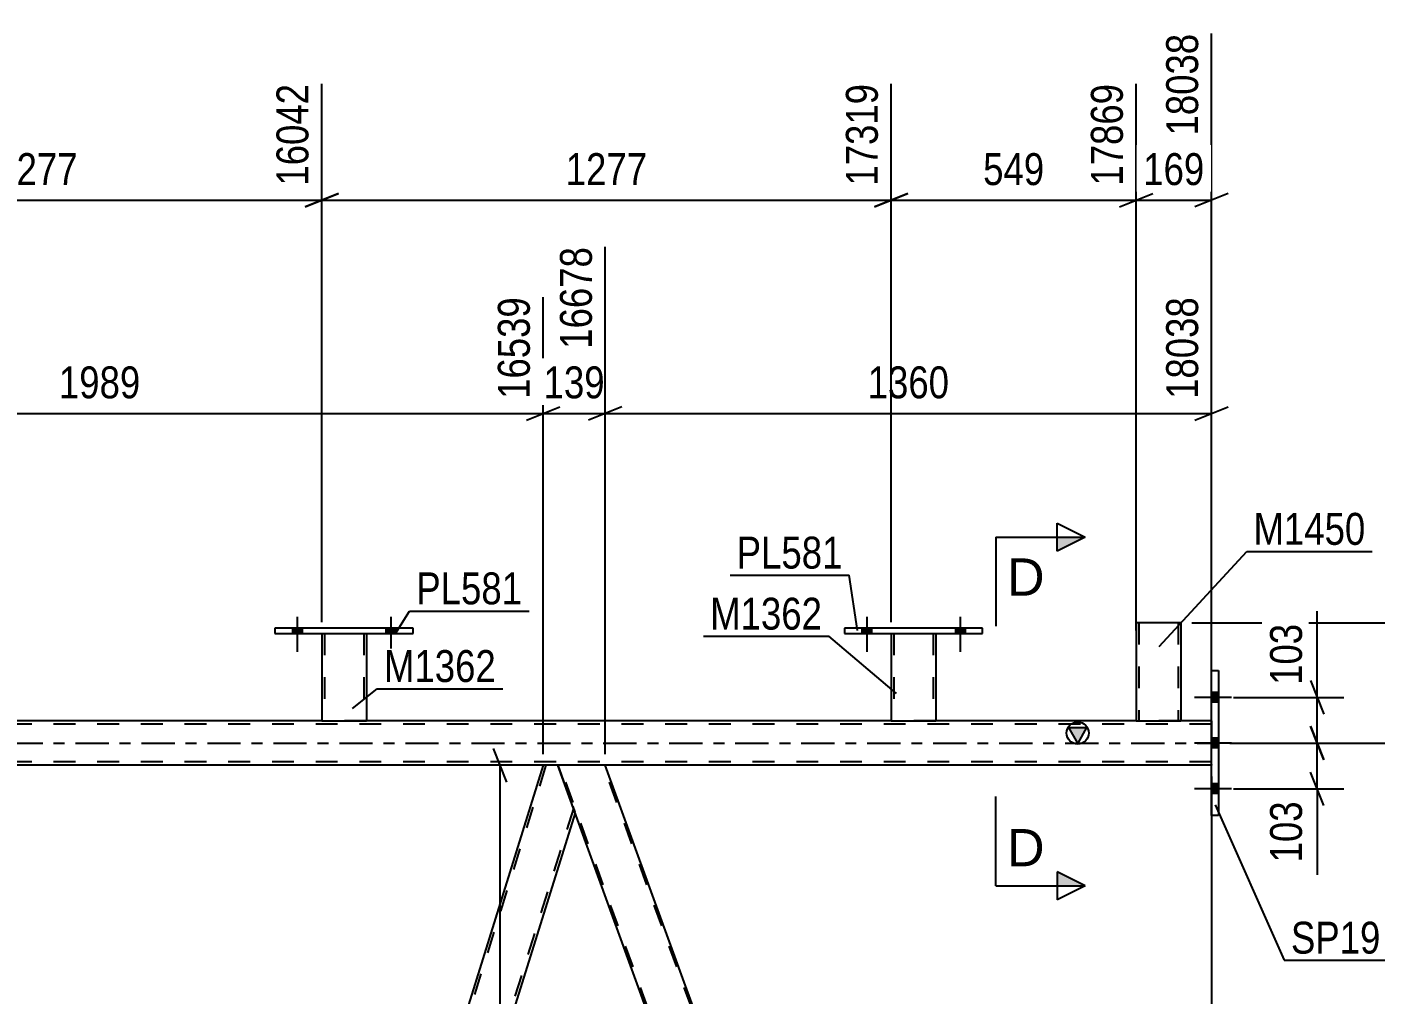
# Model space of a CAD drawing. Header units: millimetres. Extents: x 0 to 841, y 0 to 594.
# Drawn here: x 659.2 to 780.2, y 435.4 to 522.2 of the extents above; entities that cross this region are included whole.
import ezdxf

# ---------------------------------------------------------------- set-up
doc = ezdxf.new("R2010")
doc.units = ezdxf.units.MM
doc.linetypes.add('DXK_LINE_DOT2', pattern=[3.9198, 1.9599, -1.9599])
doc.linetypes.add('DXK_LINE_DOT3', pattern=[5.9187, 2.979, -0.9799, 0.9799, -0.9799])
doc.styles.add('Arial', font='ARIAL.TTF', dxfattribs={"height": 0.2})
doc.styles.add('Arial Narrow', font='ARIALN.TTF', dxfattribs={"height": 0.2})

# ---------------------------------------------------------------- blocks, each defined once
blk = doc.blocks.new('Part-814748613-3373 - 3007')
at = {"color": 2, "linetype": 'Continuous'}
for p, q in [((711.1, 455.94), (706.84, 455.94)), ((755.22, 334.72), (711.1, 455.94)), ((750.96, 334.72), (708.37, 451.73))]:
    blk.add_line(p, q, dxfattribs=at)
at = {"color": 7, "linetype": 'DXK_LINE_DOT2'}
for p, q in [((706.84, 455.94), (708.37, 451.73)), ((751.13, 334.72), (707.01, 455.94)), ((755.05, 334.72), (710.93, 455.94)), ((750.96, 334.72), (755.22, 334.72))]:
    blk.add_line(p, q, dxfattribs=at)
blk = doc.blocks.new('Part-814748613-3100 - 3007')
at = {"color": 2, "linetype": 'Continuous'}
for p, q in [((758.73, 468.74), (758.73, 459.94)), ((762.73, 468.74), (758.73, 468.74)), ((762.73, 468.74), (762.73, 459.94)), ((758.73, 459.94), (762.73, 459.94))]:
    blk.add_line(p, q, dxfattribs=at)
at = {"color": 7, "linetype": 'DXK_LINE_DOT2'}
for p, q in [((758.97, 468.74), (758.97, 459.94)), ((762.42, 468.74), (762.43, 468.74)), ((762.43, 468.74), (762.47, 468.74)), ((762.47, 468.74), (762.49, 468.74)), ((762.49, 468.74), (762.49, 459.94)), ((762.47, 459.94), (762.43, 459.94)), ((762.47, 459.94), (762.43, 459.94)), ((762.49, 459.94), (762.47, 459.94)), ((762.47, 459.94), (762.49, 459.94))]:
    blk.add_line(p, q, dxfattribs=at)
blk = doc.blocks.new('Bolt-814748613-3027 - 3007')
at = {"linetype": 'Continuous'}
for points in [[(683.03, 467.78), (683.91, 467.78), (683.91, 468.26), (683.03, 468.26)], [(691.43, 467.78), (692.31, 467.78), (692.31, 468.26), (691.43, 468.26)]]:
    blk.add_hatch(color=1, dxfattribs=at).paths.add_polyline_path(points)
at = {"color": 1, "linetype": 'Continuous'}
for p, q in [((683.47, 469.26), (683.47, 466.14)), ((691.87, 469.26), (691.87, 466.14)), ((683.03, 468.26), (683.03, 467.78)), ((683.91, 468.26), (683.91, 467.78)), ((691.43, 468.26), (691.43, 467.78)), ((692.31, 468.26), (692.31, 467.78))]:
    blk.add_line(p, q, dxfattribs=at)
blk = doc.blocks.new('Part-814748613-3075 - 3007')
at = {"color": 2, "linetype": 'Continuous'}
for p, q in [((681.47, 468.26), (681.47, 467.78)), ((693.87, 468.26), (681.47, 468.26)), ((693.87, 467.78), (693.87, 468.26)), ((681.47, 467.78), (693.87, 467.78))]:
    blk.add_line(p, q, dxfattribs=at)
blk = doc.blocks.new('Part-814748613-3070 - 3007')
at = {"color": 2, "linetype": 'Continuous'}
for p, q in [((685.67, 467.78), (685.67, 459.94)), ((689.67, 467.78), (689.67, 459.94)), ((685.67, 459.94), (689.67, 459.94))]:
    blk.add_line(p, q, dxfattribs=at)
at = {"color": 7, "linetype": 'DXK_LINE_DOT2'}
for p, q in [((685.67, 467.78), (689.67, 467.78)), ((685.67, 467.78), (685.67, 467.78)), ((685.67, 467.78), (685.67, 467.78)), ((685.91, 467.78), (685.91, 459.94)), ((689.43, 467.78), (689.43, 459.94)), ((689.67, 467.78), (689.67, 467.78)), ((689.67, 467.78), (689.67, 467.78)), ((689.37, 459.94), (689.41, 459.94)), ((689.37, 459.94), (689.41, 459.94)), ((689.41, 459.94), (689.43, 459.94)), ((689.41, 459.94), (689.43, 459.94))]:
    blk.add_line(p, q, dxfattribs=at)
blk = doc.blocks.new('Part-814748613-3080 - 3007')
at = {"color": 2, "linetype": 'Continuous'}
for p, q in [((736.75, 467.78), (736.75, 459.94)), ((740.75, 467.78), (740.75, 459.94)), ((736.75, 459.94), (740.75, 459.94))]:
    blk.add_line(p, q, dxfattribs=at)
at = {"color": 7, "linetype": 'DXK_LINE_DOT2'}
for p, q in [((736.75, 467.78), (740.75, 467.78)), ((736.75, 467.78), (736.75, 467.78)), ((736.75, 467.78), (736.75, 467.78)), ((736.99, 467.78), (736.99, 459.94)), ((740.51, 467.78), (740.51, 459.94)), ((740.75, 467.78), (740.75, 467.78)), ((740.75, 467.78), (740.75, 467.78)), ((740.45, 459.94), (740.49, 459.94)), ((740.45, 459.94), (740.49, 459.94)), ((740.49, 459.94), (740.51, 459.94)), ((740.49, 459.94), (740.51, 459.94))]:
    blk.add_line(p, q, dxfattribs=at)
blk = doc.blocks.new('Part-814748613-3085 - 3007')
at = {"color": 2, "linetype": 'Continuous'}
for p, q in [((732.55, 468.26), (732.55, 467.78)), ((744.95, 468.26), (732.55, 468.26)), ((744.95, 467.78), (744.95, 468.26)), ((732.55, 467.78), (744.95, 467.78))]:
    blk.add_line(p, q, dxfattribs=at)
blk = doc.blocks.new('Bolt-814748613-3218 - 3007')
at = {"linetype": 'Continuous'}
for points in [[(683.03, 467.78), (683.91, 467.78), (683.91, 468.26), (683.03, 468.26)], [(691.43, 467.78), (692.31, 467.78), (692.31, 468.26), (691.43, 468.26)]]:
    blk.add_hatch(color=1, dxfattribs=at).paths.add_polyline_path(points)
at = {"color": 1, "linetype": 'Continuous'}
for p, q in [((683.47, 469.26), (683.47, 466.14)), ((691.87, 469.26), (691.87, 466.14)), ((683.03, 468.26), (683.03, 467.78)), ((683.91, 468.26), (683.91, 467.78)), ((691.43, 468.26), (691.43, 467.78)), ((692.31, 468.26), (692.31, 467.78))]:
    blk.add_line(p, q, dxfattribs=at)
blk = doc.blocks.new('Bolt-814748613-3219 - 3007')
at = {"linetype": 'Continuous'}
for points in [[(734.11, 467.78), (734.99, 467.78), (734.99, 468.26), (734.11, 468.26)], [(742.51, 467.78), (743.39, 467.78), (743.39, 468.26), (742.51, 468.26)]]:
    blk.add_hatch(color=1, dxfattribs=at).paths.add_polyline_path(points)
at = {"color": 1, "linetype": 'Continuous'}
for p, q in [((734.55, 469.26), (734.55, 466.14)), ((742.95, 469.26), (742.95, 466.14)), ((734.11, 468.26), (734.11, 467.78)), ((734.99, 468.26), (734.99, 467.78)), ((742.51, 468.26), (742.51, 467.78)), ((743.39, 468.26), (743.39, 467.78))]:
    blk.add_line(p, q, dxfattribs=at)
blk = doc.blocks.new('Bolt-814748613-3220 - 3007')
at = {"linetype": 'Continuous'}
for points in [[(734.11, 467.78), (734.99, 467.78), (734.99, 468.26), (734.11, 468.26)], [(742.51, 467.78), (743.39, 467.78), (743.39, 468.26), (742.51, 468.26)]]:
    blk.add_hatch(color=1, dxfattribs=at).paths.add_polyline_path(points)
at = {"color": 1, "linetype": 'Continuous'}
for p, q in [((734.55, 469.26), (734.55, 466.14)), ((742.95, 469.26), (742.95, 466.14)), ((734.11, 468.26), (734.11, 467.78)), ((734.99, 468.26), (734.99, 467.78)), ((742.51, 468.26), (742.51, 467.78)), ((743.39, 468.26), (743.39, 467.78))]:
    blk.add_line(p, q, dxfattribs=at)
blk = doc.blocks.new('Bolt-814748613-3243 - 3007')
at = {"linetype": 'Continuous'}
for points in [[(765.48, 462.48), (765.48, 461.6), (766.12, 461.6), (766.12, 462.48)], [(765.48, 462.48), (765.48, 461.6), (766.12, 461.6), (766.12, 462.48)], [(765.48, 462.48), (765.48, 461.6), (766.12, 461.6), (766.12, 462.48)], [(765.48, 458.38), (765.48, 457.5), (766.12, 457.5), (766.12, 458.38)], [(765.48, 458.38), (765.48, 457.5), (766.12, 457.5), (766.12, 458.38)], [(765.48, 454.28), (765.48, 453.4), (766.12, 453.4), (766.12, 454.28)], [(765.48, 454.28), (765.48, 453.4), (766.12, 453.4), (766.12, 454.28)], [(765.48, 454.28), (765.48, 453.4), (766.12, 453.4), (766.12, 454.28)]]:
    blk.add_hatch(color=1, dxfattribs=at).paths.add_polyline_path(points)
at = {"color": 1, "linetype": 'Continuous'}
for p, q in [((767.28, 462.04), (763.96, 462.04)), ((767.28, 462.04), (763.96, 462.04)), ((767.28, 462.04), (763.96, 462.04)), ((766.12, 462.48), (765.48, 462.48)), ((766.12, 462.48), (765.48, 462.48)), ((766.12, 462.48), (765.48, 462.48)), ((766.12, 461.6), (765.48, 461.6)), ((766.12, 461.6), (765.48, 461.6)), ((766.12, 461.6), (765.48, 461.6)), ((766.12, 458.38), (765.48, 458.38)), ((766.12, 458.38), (765.48, 458.38)), ((767.28, 457.94), (763.96, 457.94)), ((767.28, 457.94), (763.96, 457.94)), ((766.12, 457.5), (765.48, 457.5)), ((766.12, 457.5), (765.48, 457.5)), ((767.28, 453.84), (763.96, 453.84)), ((767.28, 453.84), (763.96, 453.84)), ((767.28, 453.84), (763.96, 453.84)), ((766.12, 454.28), (765.48, 454.28)), ((766.12, 454.28), (765.48, 454.28)), ((766.12, 454.28), (765.48, 454.28)), ((766.12, 453.4), (765.48, 453.4)), ((766.12, 453.4), (765.48, 453.4)), ((766.12, 453.4), (765.48, 453.4))]:
    blk.add_line(p, q, dxfattribs=at)
blk = doc.blocks.new('Part-814748613-3250 - 3007')
at = {"color": 7, "linetype": 'DXK_LINE_DOT3'}
blk.add_line((671.38, 325.32), (620.42, 465.33), dxfattribs=at)
at = {"color": 2, "linetype": 'Continuous'}
for p, q in [((625.97, 455.94), (621.71, 455.94)), ((668.33, 339.53), (625.97, 455.94)), ((664.08, 339.53), (623.24, 451.73))]:
    blk.add_line(p, q, dxfattribs=at)
at = {"color": 7, "linetype": 'DXK_LINE_DOT2'}
for p, q in [((621.71, 455.94), (623.24, 451.73)), ((666, 334.72), (621.88, 455.94)), ((669.92, 334.72), (625.8, 455.94)), ((665.83, 334.72), (664.08, 339.53)), ((670.09, 334.72), (668.33, 339.53)), ((670.09, 334.72), (665.83, 334.72))]:
    blk.add_line(p, q, dxfattribs=at)
blk = doc.blocks.new('Part-814748613-3316 - 3007')
at = {"linetype": 'Continuous'}
blk.add_hatch(color=2, dxfattribs=at).paths.add_polyline_path([(753.48, 457.94), (752.68, 459.34), (754.28, 459.34)])
at = {"color": 7, "linetype": 'DXK_LINE_DOT2'}
for p, q in [((765.48, 459.62), (101.3, 459.62)), ((689.67, 459.94), (685.67, 459.94)), ((740.75, 459.94), (736.75, 459.94)), ((762.73, 459.94), (758.73, 459.94)), ((765.48, 459.94), (765.48, 455.94)), ((765.48, 456.26), (101.3, 456.26)), ((711.1, 455.94), (705.52, 455.94))]:
    blk.add_line(p, q, dxfattribs=at)
at = {"color": 2, "linetype": 'Continuous'}
for p, q in [((685.67, 459.94), (638.59, 459.94)), ((736.75, 459.94), (689.67, 459.94)), ((758.73, 459.94), (740.75, 459.94)), ((765.48, 459.94), (762.73, 459.94)), ((753.48, 457.94), (752.68, 459.34)), ((752.68, 459.34), (754.28, 459.34)), ((754.28, 459.34), (753.48, 457.94)), ((705.52, 455.94), (625.97, 455.94)), ((765.48, 455.94), (711.1, 455.94))]:
    blk.add_line(p, q, dxfattribs=at)
at = {"color": 7, "linetype": 'DXK_LINE_DOT3'}
blk.add_line((101.3, 457.94), (765.48, 457.94), dxfattribs=at)
at = {"color": 2, "linetype": 'Continuous'}
blk.add_circle((753.48, 458.84), 1, dxfattribs=at)
blk = doc.blocks.new('Part-814748613-3333 - 3007')
at = {"color": 2, "linetype": 'Continuous'}
for p, q in [((765.48, 451.44), (765.48, 464.44)), ((765.48, 464.44), (766.12, 464.44)), ((766.12, 464.44), (766.12, 451.44)), ((766.12, 451.44), (765.48, 451.44))]:
    blk.add_line(p, q, dxfattribs=at)
blk = doc.blocks.new('Part-814748613-3383 - 3007')
at = {"color": 7, "linetype": 'DXK_LINE_DOT2'}
for p, q in [((705.78, 455.94), (668.96, 337.81)), ((708.25, 452.06), (671.68, 334.72)), ((708.39, 451.69), (708.37, 451.73)), ((708.39, 451.69), (708.37, 451.73)), ((669.24, 339.53), (668.82, 338.19)), ((673.43, 339.53), (671.93, 334.72)), ((670.09, 334.72), (668.82, 338.19)), ((671.93, 334.72), (670.09, 334.72))]:
    blk.add_line(p, q, dxfattribs=at)
at = {"color": 2, "linetype": 'Continuous'}
for p, q in [((705.53, 455.94), (669.24, 339.53)), ((706.84, 455.94), (705.53, 455.94)), ((708.37, 451.73), (706.84, 455.94)), ((708.39, 451.69), (673.43, 339.53))]:
    blk.add_line(p, q, dxfattribs=at)
blk = doc.blocks.new('StraightDimension-814748613-3594 - 3007')
at = {"color": 7, "linetype": 'Continuous'}
blk.add_line((763.73, 468.74), (819.97, 468.74), dxfattribs=at)
blk = doc.blocks.new('StraightDimension-814748613-4460 - 3007')
at = {"color": 7, "linetype": 'Continuous'}
for p, q in [((634.59, 468.78), (634.59, 517.11)), ((685.67, 468.78), (685.67, 517.11)), ((636.09, 507.27), (633.09, 506.07)), ((684.17, 506.07), (687.17, 507.27)), ((634.59, 506.67), (685.67, 506.67))]:
    blk.add_line(p, q, dxfattribs=at)
at = {"color": 0}
blk.add_wipeout([(664.39, 507.42), (664.39, 511.62), (655.87, 511.62), (655.87, 507.42)], dxfattribs=at)
at = {"color": 3, "style": 'Arial Narrow'}
blk.add_text('1277', height=2.863, dxfattribs=at).set_placement((656.47, 508.02))
at = {"color": 0, "linetype": 'Continuous'}
blk.add_wipeout([(685.07, 517.71), (680.87, 517.71), (680.87, 507.37), (685.07, 507.37)], dxfattribs=at)
at = {"color": 3, "linetype": 'Continuous', "style": 'Arial Narrow'}
blk.add_text('16042', height=2.863, rotation=90.0002, dxfattribs=at).set_placement((684.47, 507.97))
blk = doc.blocks.new('StraightDimension-814748613-4470 - 3007')
at = {"color": 7, "linetype": 'Continuous'}
for p, q in [((685.67, 468.78), (685.67, 517.11)), ((736.75, 468.78), (736.75, 517.11)), ((687.17, 507.27), (684.17, 506.07)), ((735.25, 506.07), (738.25, 507.27)), ((685.67, 506.67), (736.75, 506.67))]:
    blk.add_line(p, q, dxfattribs=at)
at = {"color": 0}
blk.add_wipeout([(715.47, 507.42), (715.47, 511.62), (706.95, 511.62), (706.95, 507.42)], dxfattribs=at)
at = {"color": 3, "style": 'Arial Narrow'}
blk.add_text('1277', height=2.863, dxfattribs=at).set_placement((707.55, 508.02))
at = {"color": 0, "linetype": 'Continuous'}
blk.add_wipeout([(736.15, 517.71), (731.95, 517.71), (731.95, 507.37), (736.15, 507.37)], dxfattribs=at)
at = {"color": 3, "linetype": 'Continuous', "style": 'Arial Narrow'}
blk.add_text('17319', height=2.863, rotation=90.0002, dxfattribs=at).set_placement((735.55, 507.97))
blk = doc.blocks.new('StraightDimension-814748613-3621 - 3007')
at = {"color": 7, "linetype": 'Continuous'}
for p, q in [((774.95, 462.04), (774.95, 469.77)), ((774.95, 462.04), (774.95, 469.77)), ((774.35, 463.54), (775.55, 460.54)), ((767.46, 462.04), (777.35, 462.04)), ((774.95, 457.94), (774.95, 462.04)), ((775.55, 456.44), (774.35, 459.44)), ((767.46, 457.94), (777.35, 457.94))]:
    blk.add_line(p, q, dxfattribs=at)
at = {"color": 0}
blk.add_wipeout([(774.2, 469.24), (770, 469.24), (770, 462.56), (774.2, 462.56)], dxfattribs=at)
at = {"color": 3, "style": 'Arial Narrow'}
blk.add_text('103', height=2.863, rotation=90.0002, dxfattribs=at).set_placement((773.6, 463.16))
blk = doc.blocks.new('StraightDimension-814748613-3611 - 3007')
at = {"color": 7, "linetype": 'Continuous'}
for p, q in [((774.35, 459.44), (775.55, 456.44)), ((767.46, 457.94), (777.35, 457.94)), ((774.95, 453.84), (774.95, 457.94)), ((775.55, 452.34), (774.35, 455.34)), ((767.46, 453.84), (777.35, 453.84)), ((774.95, 453.84), (774.95, 446.1)), ((774.95, 453.84), (774.95, 446.1))]:
    blk.add_line(p, q, dxfattribs=at)
at = {"color": 0}
blk.add_wipeout([(774.2, 453.31), (770, 453.31), (770, 446.63), (774.2, 446.63)], dxfattribs=at)
at = {"color": 3, "style": 'Arial Narrow'}
blk.add_text('103', height=2.863, rotation=90.0002, dxfattribs=at).set_placement((773.6, 447.23))
blk = doc.blocks.new('StraightDimension-814748613-3664 - 3007')
at = {"color": 7, "linetype": 'Continuous'}
for p, q in [((807.03, 456.44), (805.83, 459.44)), ((767.12, 457.94), (808.83, 457.94)), ((806.43, 332.08), (806.43, 457.94)), ((805.83, 333.58), (807.03, 330.58)), ((788.74, 332.08), (808.83, 332.08))]:
    blk.add_line(p, q, dxfattribs=at)
at = {"color": 0}
blk.add_wipeout([(805.68, 399.26), (801.48, 399.26), (801.48, 390.75), (805.68, 390.75)], dxfattribs=at)
at = {"color": 3, "style": 'Arial Narrow'}
blk.add_text('3147', height=2.863, rotation=90.0002, dxfattribs=at).set_placement((805.08, 391.35))
blk = doc.blocks.new('StraightDimension-814748613-4003 - 3007')
at = {"color": 7, "linetype": 'Continuous'}
for p, q in [((765.48, 454.94), (765.48, 388.02)), ((787.1, 335.72), (787.1, 393.27)), ((766.98, 391.02), (763.98, 389.82)), ((785.6, 389.82), (788.6, 391.02)), ((765.48, 390.42), (787.1, 390.42))]:
    blk.add_line(p, q, dxfattribs=at)
at = {"color": 0}
blk.add_wipeout([(780.55, 391.17), (780.55, 395.37), (772.04, 395.37), (772.04, 391.17)], dxfattribs=at)
at = {"color": 3, "style": 'Arial Narrow'}
blk.add_text('1271', height=2.863, dxfattribs=at).set_placement((772.64, 391.77))
blk = doc.blocks.new('StraightDimension-814748613-4243 - 3007')
at = {"color": 7, "linetype": 'Continuous'}
for p, q in [((625.97, 456.94), (625.97, 502.47)), ((705.53, 456.94), (705.53, 497.97)), ((627.47, 488.13), (624.47, 486.93)), ((625.97, 487.53), (705.53, 487.53)), ((704.03, 486.93), (707.03, 488.13))]:
    blk.add_line(p, q, dxfattribs=at)
at = {"color": 0}
blk.add_wipeout([(670, 488.28), (670, 492.48), (661.49, 492.48), (661.49, 488.28)], dxfattribs=at)
at = {"color": 3, "style": 'Arial Narrow'}
blk.add_text('1989', height=2.863, dxfattribs=at).set_placement((662.09, 488.88))
at = {"color": 0, "linetype": 'Continuous'}
blk.add_wipeout([(704.92, 498.57), (700.72, 498.57), (700.72, 488.23), (704.92, 488.23)], dxfattribs=at)
at = {"color": 3, "linetype": 'Continuous', "style": 'Arial Narrow'}
blk.add_text('16539', height=2.863, rotation=90.0002, dxfattribs=at).set_placement((704.33, 488.83))
blk = doc.blocks.new('StraightDimension-814748613-4262 - 3007')
at = {"color": 7, "linetype": 'Continuous'}
for p, q in [((711.1, 456.94), (711.1, 502.47)), ((705.53, 456.94), (705.53, 497.97)), ((704.03, 486.93), (707.03, 488.13)), ((705.53, 487.53), (711.1, 487.53)), ((712.6, 488.13), (709.6, 486.93))]:
    blk.add_line(p, q, dxfattribs=at)
at = {"color": 0}
blk.add_wipeout([(711.65, 488.28), (711.65, 492.48), (704.97, 492.48), (704.97, 488.28)], dxfattribs=at)
at = {"color": 3, "style": 'Arial Narrow'}
blk.add_text('139', height=2.863, dxfattribs=at).set_placement((705.57, 488.88))
at = {"color": 0, "linetype": 'Continuous'}
blk.add_wipeout([(710.5, 503.07), (706.3, 503.07), (706.3, 492.73), (710.5, 492.73)], dxfattribs=at)
at = {"color": 3, "linetype": 'Continuous', "style": 'Arial Narrow'}
blk.add_text('16678', height=2.863, rotation=90.0002, dxfattribs=at).set_placement((709.9, 493.33))
blk = doc.blocks.new('StraightDimension-814748613-4281 - 3007')
at = {"color": 7, "linetype": 'Continuous'}
for p, q in [((711.1, 456.94), (711.1, 502.47)), ((765.48, 460.94), (765.48, 497.97)), ((712.6, 488.13), (709.6, 486.93)), ((711.1, 487.53), (765.48, 487.53)), ((763.98, 486.93), (766.98, 488.13))]:
    blk.add_line(p, q, dxfattribs=at)
at = {"color": 0}
blk.add_wipeout([(742.55, 488.28), (742.55, 492.48), (734.04, 492.48), (734.04, 488.28)], dxfattribs=at)
at = {"color": 3, "style": 'Arial Narrow'}
blk.add_text('1360', height=2.863, dxfattribs=at).set_placement((734.64, 488.88))
at = {"color": 0, "linetype": 'Continuous'}
blk.add_wipeout([(764.88, 498.57), (760.68, 498.57), (760.68, 488.23), (764.88, 488.23)], dxfattribs=at)
at = {"color": 3, "linetype": 'Continuous', "style": 'Arial Narrow'}
blk.add_text('18038', height=2.863, rotation=90.0002, dxfattribs=at).set_placement((764.28, 488.83))
blk = doc.blocks.new('StraightDimension-814748613-4480 - 3007')
at = {"color": 7, "linetype": 'Continuous'}
for p, q in [((736.75, 468.78), (736.75, 517.11)), ((758.73, 468.05), (758.73, 517.11)), ((738.25, 507.27), (735.25, 506.07)), ((757.23, 506.07), (760.23, 507.27)), ((736.75, 506.67), (758.73, 506.67))]:
    blk.add_line(p, q, dxfattribs=at)
at = {"color": 0}
blk.add_wipeout([(751.08, 507.42), (751.08, 511.62), (744.4, 511.62), (744.4, 507.42)], dxfattribs=at)
at = {"color": 3, "style": 'Arial Narrow'}
blk.add_text('549', height=2.863, dxfattribs=at).set_placement((745, 508.02))
at = {"color": 0, "linetype": 'Continuous'}
blk.add_wipeout([(758.13, 517.71), (753.93, 517.71), (753.93, 507.37), (758.13, 507.37)], dxfattribs=at)
at = {"color": 3, "linetype": 'Continuous', "style": 'Arial Narrow'}
blk.add_text('17869', height=2.863, rotation=90.0002, dxfattribs=at).set_placement((757.53, 507.97))
blk = doc.blocks.new('StraightDimension-814748613-4490 - 3007')
at = {"color": 7, "linetype": 'Continuous'}
for p, q in [((765.48, 460.94), (765.48, 521.61)), ((758.73, 468.05), (758.73, 517.11)), ((757.23, 506.07), (760.23, 507.27)), ((766.98, 507.27), (763.98, 506.07)), ((758.73, 506.67), (765.48, 506.67))]:
    blk.add_line(p, q, dxfattribs=at)
at = {"color": 0}
blk.add_wipeout([(765.45, 507.42), (765.45, 511.62), (758.76, 511.62), (758.76, 507.42)], dxfattribs=at)
at = {"color": 3, "style": 'Arial Narrow'}
blk.add_text('169', height=2.863, dxfattribs=at).set_placement((759.36, 508.02))
at = {"color": 0, "linetype": 'Continuous'}
blk.add_wipeout([(764.88, 522.21), (760.68, 522.21), (760.68, 511.87), (764.88, 511.87)], dxfattribs=at)
at = {"color": 3, "linetype": 'Continuous', "style": 'Arial Narrow'}
blk.add_text('18038', height=2.863, rotation=90.0002, dxfattribs=at).set_placement((764.28, 512.47))
blk = doc.blocks.new('StraightDimension-814748613-4501 - 3007')
at = {"color": 7, "linetype": 'Continuous'}
for p, q in [((702.26, 454.44), (701.06, 457.44)), ((721.12, 455.94), (698.81, 455.94)), ((701.66, 334.72), (701.66, 455.94)), ((701.06, 336.22), (702.26, 333.22)), ((725.8, 334.72), (698.81, 334.72))]:
    blk.add_line(p, q, dxfattribs=at)
at = {"color": 0}
blk.add_wipeout([(700.91, 399.58), (696.71, 399.58), (696.71, 391.07), (700.91, 391.07)], dxfattribs=at)
at = {"color": 3, "style": 'Arial Narrow'}
blk.add_text('3031', height=2.863, rotation=90.0002, dxfattribs=at).set_placement((700.31, 391.67))
blk = doc.blocks.new('Mark-814748613-3096 - 3007')
at = {"color": 0}
blk.add_wipeout([(779.3, 475.73), (779.3, 478.73), (769.25, 478.73), (769.25, 475.73)], dxfattribs=at)
blk.add_wipeout([(779.3, 475.73), (779.3, 478.73), (769.25, 478.73), (769.25, 475.73)], dxfattribs=at)
at = {"color": 30, "linetype": 'Continuous'}
for p, q in [((760.78, 466.61), (768.65, 475.13)), ((768.65, 475.13), (779.9, 475.13))]:
    blk.add_line(p, q, dxfattribs=at)
at = {"color": 3, "style": 'Arial Narrow'}
blk.add_text('M1450', height=2.863, dxfattribs=at).set_placement((769.25, 475.73))
blk = doc.blocks.new('Mark-814748613-3076 - 3007')
at = {"color": 0}
blk.add_wipeout([(730.56, 468.12), (730.56, 471.12), (720.51, 471.12), (720.51, 468.12)], dxfattribs=at)
blk.add_wipeout([(730.56, 468.12), (730.56, 471.12), (720.51, 471.12), (720.51, 468.12)], dxfattribs=at)
at = {"color": 30, "linetype": 'Continuous'}
for p in [(719.91, 467.52), (737.23, 462.39)]:
    blk.add_line(p, (731.16, 467.52), dxfattribs=at)
at = {"color": 3, "style": 'Arial Narrow'}
blk.add_text('M1362', height=2.863, dxfattribs=at).set_placement((720.51, 468.12))
blk = doc.blocks.new('Mark-814748613-3066 - 3007')
at = {"color": 0}
blk.add_wipeout([(701.3, 463.42), (701.3, 466.42), (691.25, 466.42), (691.25, 463.42)], dxfattribs=at)
blk.add_wipeout([(701.3, 463.42), (701.3, 466.42), (691.25, 466.42), (691.25, 463.42)], dxfattribs=at)
at = {"color": 30, "linetype": 'Continuous'}
for p, q in [((688.44, 461.04), (690.65, 462.82)), ((690.65, 462.82), (701.9, 462.82))]:
    blk.add_line(p, q, dxfattribs=at)
at = {"color": 3, "style": 'Arial Narrow'}
blk.add_text('M1362', height=2.863, dxfattribs=at).set_placement((691.25, 463.42))
blk = doc.blocks.new('Mark-814748613-3071 - 3007')
at = {"color": 0}
blk.add_wipeout([(703.66, 470.39), (703.66, 473.39), (694.15, 473.39), (694.15, 470.39)], dxfattribs=at)
blk.add_wipeout([(703.66, 470.39), (703.66, 473.39), (694.15, 473.39), (694.15, 470.39)], dxfattribs=at)
at = {"color": 30, "linetype": 'Continuous'}
for p, q in [((692.28, 467.78), (693.55, 469.79)), ((693.55, 469.79), (704.26, 469.79))]:
    blk.add_line(p, q, dxfattribs=at)
at = {"color": 3, "style": 'Arial Narrow'}
blk.add_text('PL581', height=2.863, dxfattribs=at).set_placement((694.15, 470.39))
blk = doc.blocks.new('Mark-814748613-3081 - 3007')
at = {"color": 0}
blk.add_wipeout([(732.39, 473.6), (732.39, 476.6), (722.89, 476.6), (722.89, 473.6)], dxfattribs=at)
blk.add_wipeout([(732.39, 473.6), (732.39, 476.6), (722.89, 476.6), (722.89, 473.6)], dxfattribs=at)
at = {"color": 30, "linetype": 'Continuous'}
for p in [(722.29, 473), (733.72, 468.04)]:
    blk.add_line(p, (732.99, 473), dxfattribs=at)
at = {"color": 3, "style": 'Arial Narrow'}
blk.add_text('PL581', height=2.863, dxfattribs=at).set_placement((722.89, 473.6))
blk = doc.blocks.new('Mark-814748613-3329 - 3007')
at = {"color": 0}
blk.add_wipeout([(780.65, 439.04), (780.65, 442.04), (772.61, 442.04), (772.61, 439.04)], dxfattribs=at)
blk.add_wipeout([(780.65, 439.04), (780.65, 442.04), (772.61, 442.04), (772.61, 439.04)], dxfattribs=at)
at = {"color": 30, "linetype": 'Continuous'}
for p, q in [((765.82, 452.4), (772.01, 438.44)), ((772.01, 438.44), (781.25, 438.44))]:
    blk.add_line(p, q, dxfattribs=at)
at = {"color": 3, "style": 'Arial Narrow'}
blk.add_text('SP19', height=2.863, dxfattribs=at).set_placement((772.61, 439.04))
blk = doc.blocks.new('SectionMark-814748613-4744 - 3007')
at = {"linetype": 'Continuous'}
for points in [[(751.64, 475.17), (751.64, 476.42), (754.14, 476.42)], [(751.64, 445.13), (751.64, 446.38), (754.14, 445.13)]]:
    blk.add_hatch(color=6, dxfattribs=at).paths.add_polyline_path(points)
at = {"color": 6, "linetype": 'Continuous'}
for p, q in [((751.64, 475.17), (751.64, 477.67)), ((751.64, 477.67), (754.14, 476.42)), ((746.14, 476.42), (746.14, 468.42)), ((746.14, 476.42), (754.14, 476.42)), ((754.14, 476.42), (751.64, 475.17)), ((746.14, 445.13), (746.14, 453.13)), ((754.14, 445.13), (751.64, 446.38)), ((751.64, 446.38), (751.64, 443.88)), ((746.14, 445.13), (754.14, 445.13)), ((754.14, 445.13), (751.64, 443.88))]:
    blk.add_line(p, q, dxfattribs=at)
at = {"color": 0, "linetype": 'Continuous'}
for points in [[(750.51, 471.17), (750.51, 474.67), (747.14, 474.67), (747.14, 471.17)], [(750.51, 446.88), (750.51, 450.38), (747.14, 450.38), (747.14, 446.88)]]:
    blk.add_wipeout(points, dxfattribs=at)
at = {"color": 3, "linetype": 'Continuous', "style": 'Arial'}
for p in [(747.14, 471.17), (747.14, 446.88)]:
    blk.add_text('D', height=3.34, dxfattribs=at).set_placement(p)

msp = doc.modelspace()

# ---------------------------------------------------------------- block references
for name in ['Bolt-814748613-3027 - 3007', 'Bolt-814748613-3218 - 3007', 'Bolt-814748613-3219 - 3007', 'Bolt-814748613-3220 - 3007', 'Part-814748613-3075 - 3007', 'Part-814748613-3085 - 3007', 'Part-814748613-3100 - 3007', 'Part-814748613-3070 - 3007', 'Part-814748613-3080 - 3007', 'Part-814748613-3250 - 3007', 'Part-814748613-3333 - 3007', 'Bolt-814748613-3243 - 3007', 'Part-814748613-3316 - 3007', 'Part-814748613-3383 - 3007', 'Part-814748613-3373 - 3007']:
    msp.add_blockref(name, (0, 0))

# ---------------------------------------------------------------- next in the draw order: block references
msp.add_blockref('StraightDimension-814748613-3594 - 3007', (0, 0))

# ---------------------------------------------------------------- next in the draw order: block references
for name in ['StraightDimension-814748613-4460 - 3007', 'StraightDimension-814748613-3621 - 3007']:
    msp.add_blockref(name, (0, 0))

# ---------------------------------------------------------------- next in the draw order: block references
for name in ['StraightDimension-814748613-4470 - 3007', 'StraightDimension-814748613-3611 - 3007']:
    msp.add_blockref(name, (0, 0))

# ---------------------------------------------------------------- next in the draw order: block references
for name in ['StraightDimension-814748613-4243 - 3007', 'StraightDimension-814748613-3664 - 3007']:
    msp.add_blockref(name, (0, 0))

# ---------------------------------------------------------------- next in the draw order: block references
for name in ['StraightDimension-814748613-4262 - 3007', 'Mark-814748613-3066 - 3007', 'StraightDimension-814748613-4003 - 3007']:
    msp.add_blockref(name, (0, 0))

# ---------------------------------------------------------------- next in the draw order: block references
for name in ['StraightDimension-814748613-4281 - 3007', 'Mark-814748613-3071 - 3007', 'Mark-814748613-3329 - 3007']:
    msp.add_blockref(name, (0, 0))

# ---------------------------------------------------------------- next in the draw order: block references
for name in ['StraightDimension-814748613-4480 - 3007', 'StraightDimension-814748613-4501 - 3007']:
    msp.add_blockref(name, (0, 0))

# ---------------------------------------------------------------- next in the draw order: block references
for name in ['StraightDimension-814748613-4490 - 3007', 'SectionMark-814748613-4744 - 3007', 'Mark-814748613-3076 - 3007']:
    msp.add_blockref(name, (0, 0))

# ---------------------------------------------------------------- next in the draw order: block references
for name in ['Mark-814748613-3096 - 3007', 'Mark-814748613-3081 - 3007']:
    msp.add_blockref(name, (0, 0))

doc.saveas('drawing.dxf')
